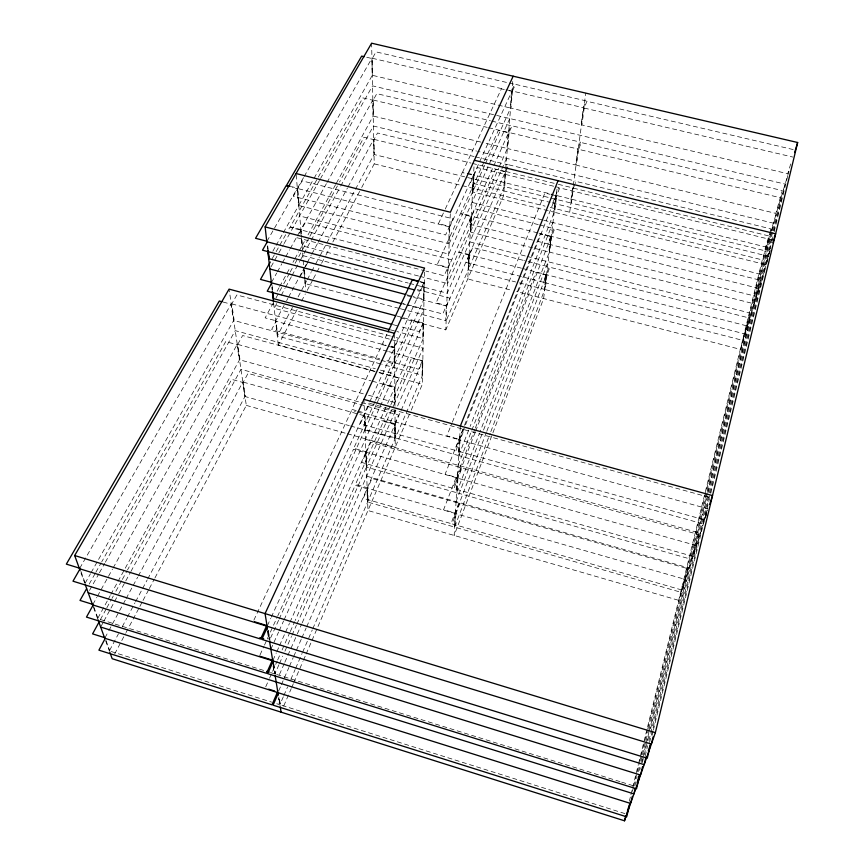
<?xml version="1.0" encoding="UTF-8"?>
<svg xmlns="http://www.w3.org/2000/svg" width="864" height="864" viewBox="0 0 864 864"><rect width="100%" height="100%" fill="white"/><g stroke="black" fill="none" stroke-linecap="round" stroke-linejoin="round"><path stroke-width="0.65" stroke-dasharray="4.32 3.24" d="M388.703 351.626L422.356 360.698L422.086 375.181L381.769 364.252M403.499 317.79L423.058 322.974L422.766 338.461L396.824 331.538M419.893 281.534L423.803 282.55L423.5 299.16L413.122 296.438M390.895 404.719L411.599 358.117L422.669 361.098L422.388 375.656L395.356 438.08L395.258 423.835L400.637 411.534M423.371 323.374L423.079 338.947L395.118 402.149L395.021 386.867L423.371 323.374L411.923 320.339L383.162 383.627L395.021 386.867M424.138 282.949L423.824 299.657L394.87 363.582L394.762 347.155L424.138 282.949L420.584 282.031M411.21 410.152L422.377 384.232L424.58 268.099M400.464 317.866L445.792 329.875L450.36 212.242M468.947 255.118L446.872 305.672L436.126 302.854L458.525 252.45L468.947 255.118L468.115 270.086L446.288 320.479M471.096 216.486L448.362 267.408L437.26 264.557L460.339 213.786L471.096 216.486L470.21 232.438L447.746 283.208M467.219 173.772L473.396 175.295L472.446 192.305L449.291 243.421M473.99 166.849L467.737 278.953L511.466 290.25M469.217 254.578L458.86 251.932L495.526 169.376L505.375 171.785L469.217 254.578L468.385 269.46L504.166 186.851M484.51 160.834L498.366 130.345L508.507 132.775L471.377 215.946L470.491 231.8L498.582 168.307M509.231 90.72L511.844 91.336L473.677 174.755L472.727 191.678L484.942 164.711M460.361 426.017L454.162 535.442L543.629 298.555L557.075 188.546M507.017 166.99L505.084 171.418L503.874 186.473L465.955 177.131M491.616 121.079L511.186 125.755L508.205 132.408L506.93 148.392L482.09 142.387M509.35 83.084L514.577 84.305L511.531 90.968L510.17 107.957L372.73 75.395L372.373 58.277L376.034 51.883L508.043 82.782M512.741 81.486L503.539 195.869L445.792 329.875M507.859 167.065L505.915 171.515L504.695 186.667L570.532 202.889L572.562 187.812L556.88 183.978M509.069 132.516L507.773 148.597L575.629 165.002L577.778 148.986L580.457 142.16L512.06 125.82L509.069 132.516L577.778 148.986M512.428 91.066L511.045 108.162L581.04 124.74L583.33 107.719L586.062 100.883L515.484 84.359L512.428 91.066L583.33 107.719M555.779 195.21L553.716 212.101L473.051 192.1L474.001 175.111L553.176 194.573M475.33 428.101L535.907 272.365L546.415 275.054L544.622 289.764L490.633 432.173M464.454 425.412L540.238 233.993L551.102 236.714L549.191 252.396L479.974 431.968M551.113 194.573L556.103 195.793L554.062 212.544L470.135 426.406M569.7 212.242L573.113 186.916M573.296 185.576L585.76 93.118M574.69 184.766L573.383 188.147L571.363 203.094L764.608 250.69L769.91 232.416M578.632 149.332L576.482 165.208L775.829 213.397L782.276 190.588L581.288 142.56L578.632 149.332L780.527 197.759M793.195 149.558L586.915 101.282L584.204 108.065L581.926 124.956L787.763 173.718L791.618 160.898M652.126 735.275L653.087 731.344M653.4 730.037L703.231 524.448M703.458 523.508L709.506 498.582M710.77 493.344L765.774 266.425M766.26 264.416L771.66 242.179M771.973 240.872L773.874 233.021M774.198 231.703L788.152 174.128M705.521 517.504L707.335 509.998M769.295 254.048L770.148 250.528M639.662 770.407L640.3 767.804M641.585 762.577L642.535 758.657M642.859 757.35L646.045 744.304M646.369 742.997L648.918 732.553M649.231 731.246L707.292 493.592M707.616 492.286L771.131 232.319M771.455 231.012L773.366 223.171L477.835 151.373M642.319 762.62L643.918 756.076M644.231 754.769L647.428 741.701M647.741 740.394L649.339 733.849M650.614 728.622L691.762 559.937M691.988 559.019L707.929 493.679M708.242 492.372L754.153 304.193M754.315 303.512L771.757 232.006M772.081 230.71L776.207 213.808M645.127 756.162L647.665 745.729M648.94 740.502L696.265 546.005M696.481 545.098L708.89 494.1M709.214 492.793L758.851 288.824M759.035 288.079L772.675 232.016M772.999 230.71L780.926 198.126M649.566 742.424L772.211 237.298M773.788 230.818L785.128 184.118L372.535 85.849L320.609 178.427M629.327 801.23L630.601 796.014M630.925 794.707L638.291 764.705M638.615 763.398L705.013 493.139M705.326 491.832L762.307 259.902L769.932 234.565M632.416 791.424L633.377 787.504M633.69 786.197L636.898 773.129M637.222 771.822L639.468 762.674M639.781 761.368L641.066 756.14M641.39 754.834L644.598 741.776M644.911 740.47L647.482 730.015M647.795 728.708L681.134 592.823M681.361 591.926L742.964 340.794M743.137 340.114L764.975 251.1M770.202 231.228L770.785 228.852L575.986 181.397L575.122 183.643M634.878 785.916L637.114 776.79M638.388 771.574L639.673 766.357M640.948 761.141L642.222 755.924M642.546 754.628L645.732 741.582M646.056 740.286L648.605 729.853M648.929 728.546L685.314 579.906M685.53 579.01L747.371 326.387M747.554 325.652L769.414 236.347M770.31 233.302L789.296 170.251M769.943 250.711L765.688 264.643L554.656 212.328L556.708 195.566L770.71 248.184M768.031 258.79L740.329 349.358L516.618 291.578M707.238 509.998L702.778 523.822L459.216 455.76L460.112 440.046L707.638 508.745M706.482 514.404L678.672 600.329L367.956 510.527L364.003 400.745M454.799 526.684L490.147 433.426M486.324 432.54L455.566 513.162L443.578 509.738L474.844 429.354M486.81 431.276L546.415 275.054M456.754 492.253L479.498 433.231M456.073 501.638L483.062 431.309M483.548 430.056L548.122 261.76M475.114 432.518L457.574 477.706L445.133 474.196L463.957 426.654M475.6 431.266L551.102 236.714M458.136 465.264L471.323 431.492M471.82 430.24L552.917 222.556M458.849 455.177L469.649 427.658M552.69 203.008L558.824 187.51L554.947 186.559M556.103 195.793L459.745 439.484L446.818 435.899L451.85 423.436M452.347 422.194L544.871 193.039L549.86 194.26M283.748 705.964L291.211 688.651M291.74 687.409L293.339 683.705M293.868 682.463L302.929 661.435M303.469 660.193L305.597 655.247M306.126 654.016L311.461 641.639M311.99 640.408L410.67 411.383M283.316 696.794L280.098 704.214L278.921 696.967M283.846 695.552L287.604 686.891M290.822 679.46L295.11 669.557M295.639 668.326L302.076 653.465M302.605 652.234L312.26 629.953M312.8 628.711L367.47 502.47L366.973 488.722L355.212 485.352L295.186 620.492M350.59 425.995L394.718 438.34L394.61 424.17L398.606 415.044L248.022 373.388L243.302 382.136L245.452 396.619L349.283 425.639M422.356 360.698L418.619 369.241L384.804 360.104M278.672 690.898L280.832 685.973M281.372 684.731L288.911 667.472M289.44 666.241L293.209 657.612M293.749 656.381L295.909 651.445M296.438 650.214L301.288 639.122M301.828 637.891L306.137 628.031M306.677 626.789L366.973 488.722M367.33 487.771L394.924 424.602L383.465 421.416L355.482 484.38L367.33 487.771L367.826 501.638L395.021 438.847L394.924 424.602M401.177 410.303L422.669 361.098M279.428 674.579L284.321 663.466M284.85 662.256L296.795 635.105M297.324 633.906L301.676 624.002M302.206 622.825L395.431 410.918M397.602 405.994L423.058 348.127L390.701 339.455M506.552 158.35L447.217 293.22L416.005 285.088M265.723 686.837L268.996 679.46M269.536 678.229L277.182 661.036M277.722 659.804L279.904 654.89M282.085 649.976L289.732 632.772M290.272 631.552L294.646 621.724M278.921 664.772L275.098 673.402L273.618 664.232M279.461 663.541L282.744 656.143M284.926 651.208L291.47 636.422M292.01 635.18L296.374 625.32M296.924 624.089L366.206 467.5L365.666 452.714L353.473 449.269L277.841 615.73M499.122 167.087L507.222 148.77M390.344 405.94L383.81 420.66L395.258 423.835M368.507 395.258L394.459 402.397L394.351 387.212L398.477 377.968L376.402 371.952M423.058 322.974L419.191 331.614L399.708 326.43M375.538 400.367L382.795 384.394L394.675 387.634L394.772 402.926L366.574 466.657L366.044 451.753L387.104 404.579M387.644 403.369L394.675 387.634M272.981 660.301L276.264 652.936M276.815 651.704L279.007 646.79M279.558 645.559L285.044 633.28M285.595 632.048L289.429 623.452M289.98 622.22L365.666 452.714M270.853 649.242L278.597 632.038M279.148 630.817L283.576 620.978M284.126 619.769L423.792 309.506L406.836 305.035M509.76 118.53L448.74 254.092L299.581 215.924M278.586 620.309L269.676 639.965L268.207 630.893M279.137 619.078L364.846 429.872L364.262 413.932L356.67 411.826M376.283 404.622L365.224 429.019L364.651 412.938L369.144 403.132M376.834 403.402L394.513 364.37L394.394 347.933L382.082 344.628L351.896 409.396L356.994 410.821M485.503 163.49L510.484 108.335M374.976 401.598L353.754 448.286L366.044 451.753M483.959 162.043L460.674 213.268L471.377 215.946M260.042 654.89L263.93 646.326M264.492 645.095L266.717 640.202M267.268 638.982L277.279 616.95M381.175 360.32L394.178 363.841L394.06 347.501L398.347 338.148L391.835 336.409M423.803 282.55L419.807 291.287L417.204 290.606M267.365 625.709L270.734 618.365M271.285 617.134L364.262 413.932M369.706 401.9L394.394 347.933M473.396 175.295L449.95 226.519L438.469 223.625L444.701 210.244M386.964 334.195L382.46 343.85L386.154 344.844M445.273 209.034L462.272 172.552L465.977 173.47M253.865 620.179L351.605 410.411L355.406 411.469M114.685 653.951L125.388 633.733M126.025 632.545L139.244 607.576M139.882 606.388L142.398 601.625M143.024 600.437L148.694 589.734M149.321 588.546L154.364 579.031M154.991 577.843L246.316 405.4L229.273 290.423M374.35 371.153L278.294 345.017L297.14 309.42M301.536 301.126L305.305 294.008M307.184 290.455L312.822 279.806M313.448 278.618L320.965 264.427M321.592 263.239L325.35 256.144M325.976 254.966L330.361 246.683M332.867 241.952L361.066 188.719M361.692 187.531L374.22 163.868L371.617 43.2M109.598 650.43L118.487 633.766M122.288 626.627L126.738 618.289M127.364 617.101L134.989 602.813M135.616 601.625L141.966 589.712M142.603 588.524L147.042 580.198M147.679 578.999L244.793 396.857L242.654 382.417L231.703 379.372L127.526 569.948M292.486 307.411L277.463 335.578L275.81 320.738L284.072 305.413M298.112 296.838L305.003 283.932L304.69 280.174M305.338 283.284L306.612 280.908M307.249 279.72L311.051 272.581M311.688 271.382L314.863 265.432M315.49 264.244L319.302 257.105M319.939 255.917L326.279 244.015M326.916 242.827L354.834 190.458M355.471 189.27L373.874 154.753L373.54 139.579L364.025 137.257L339.552 182.023M104.998 637.772L108.205 631.832M108.842 630.644L125.485 599.767M126.133 598.579L132.527 586.699M133.175 585.511L137.657 577.195M138.294 576.007L242.654 382.417M286.61 300.704L287.874 298.35M288.511 297.173L303.761 268.898M304.117 268.38L306.666 263.65M307.303 262.472L311.116 255.377M311.753 254.2L317.488 243.562M318.125 242.384L347.425 188.028M348.062 186.851L373.54 139.579M387.407 351.281L276.08 321.3L271.663 329.497L379.609 358.69M300.24 276.458L303.782 269.881M305.543 266.62L308.47 261.187M464.648 176.807L374.414 154.58L374.09 139.385L377.536 132.991L474.066 156.514M101.304 625.871L103.237 622.318M103.874 621.14L110.311 609.314M110.959 608.137L118.033 595.123M118.681 593.946L125.118 582.12M125.766 580.943L130.27 572.659M130.907 571.482L240.959 369.306L395.01 411.88M276.75 303.566L274.201 308.254L389.405 339.109M281.2 295.38L285.023 288.36M285.66 287.194L291.395 276.664M292.032 275.486L299.678 261.446M300.316 260.28L340.06 187.272M340.697 186.084L373.399 126.004L476.528 151.06M273.467 302.584L265.118 317.855L275.81 320.738M276.037 297.886L283.1 284.969M283.738 283.792L289.526 273.218M290.164 272.052L293.371 266.177M100.354 619.672L106.175 609.012M106.823 607.835L111.348 599.54M111.996 598.363L113.292 595.998M115.884 591.257L121.705 580.608M122.353 579.42L126.878 571.136M295.11 263.326L302.195 250.366M302.843 249.188L309.28 237.406M309.917 236.228L338.904 183.2M97.87 618.127L107.611 600.372M108.259 599.195L110.203 595.642M110.851 594.454L117.342 582.628M117.99 581.44L239.35 360.137L237.049 344.671L225.72 341.582L101.758 561.762M277.117 291.254L279.018 287.788M279.655 286.632L290.444 266.944M292.982 262.321L294.257 259.999M294.894 258.844L298.696 251.899M299.333 250.744L301.871 246.11L301.212 238.097M302.227 245.462L305.446 239.598M308.016 234.9L335.696 184.421M336.344 183.244L373.043 116.327L372.697 100.235L362.891 97.891L290.293 226.832L300.92 229.576L326.365 183.719M271.544 282.344L276.696 273.046M277.344 271.89L281.858 263.758M282.496 262.602L285.077 257.958M285.725 256.792L289.591 249.826M290.228 248.67L296.676 237.06M297.324 235.894L300.542 230.083L289.829 227.329L287.874 230.796M92.902 604.422L96.811 597.37M97.47 596.192L112.471 569.16M113.119 567.983L237.049 344.671M327.013 182.542L372.697 100.235M363.312 393.833L240.019 359.899L237.73 344.39L242.633 335.545L375.106 371.596M299.344 233.302L305.424 222.34L451.3 259.762L444.139 275.789L425.898 271.08M480.784 142.074L373.594 116.154L373.259 100.04L376.801 93.647L490.309 120.766M89.521 590.414L98.755 573.966M99.414 572.789L104.684 563.382M105.343 562.205L235.235 330.642L375.3 368.723M271.123 266.663L278.23 253.984M278.878 252.828L283.414 244.75M284.062 243.605L319.961 179.593M272.225 258.584L275.486 252.796M276.145 251.64L287.226 231.962M89.23 584.021L95.17 573.48M95.828 572.303L101.099 562.939M85.169 583.124L90.472 573.75M91.13 572.584L233.507 320.782L231.044 304.182L221.918 301.73M272.819 251.251L275.454 246.586M276.113 245.419L282.712 233.755M283.37 232.589L298.534 205.772L297.119 188.654L292.194 187.412M298.901 205.124L313.416 179.442M314.075 178.276L372.157 75.568L371.79 58.471L366.736 57.283M79.769 568.242L231.044 304.182M266.976 241.261L297.119 188.654M303.523 177.638L297.497 188.147L291.406 186.613M304.193 176.461L371.79 58.471M379.879 359.964L234.209 320.544L231.746 303.89L236.866 294.959L390.539 336.053M372.373 58.277L504.965 89.424M506.282 89.726L511.531 90.968M584.204 108.065L792.774 157.054M503.993 89.489L501.379 88.873L462.618 172.033L466.312 172.94M373.259 100.04L487.242 127.386M488.56 127.699L508.205 132.408M508.831 164.84L575.186 181.008M475.373 156.838L507.978 164.776M374.09 139.385L471.02 163.08M472.338 163.404L505.084 171.418M505.915 171.515L555.574 183.665M573.383 188.147L769.036 235.98M553.662 186.235L477.446 167.573L470.524 182.725L550.076 202.36M772.675 240.052L559.732 187.909L553.651 203.31L768.722 256.392M467.532 173.243L473.677 174.755M374.22 163.868L545.054 206.14M550.238 207.425L762.307 259.902M472.003 202.403L542.495 219.964M543.78 220.288L763.074 274.914M538.272 224.608L475.038 208.807L468.31 223.884L534.751 240.602M539.568 224.932L553.759 228.474L547.776 243.886L536.047 240.937M537.818 232.891L471.69 216.302L470.794 232.232L548.856 251.953L550.789 236.142L539.114 233.215M469.8 241.888L525.938 256.133M527.148 256.435L751.334 313.351M523.174 260.302L472.77 247.482L466.236 262.462L543.175 282.182L549.018 266.879L524.459 260.636M521.446 268.196L469.519 254.934L468.677 269.892L515.614 281.956M522.742 268.531L546.113 274.493L544.298 289.332L516.92 282.29M296.892 237.708L424.591 270.734M418.468 275.994L302.486 245.905L301.946 239.274M419.774 276.329L447.131 283.435L447.736 267.732L301.18 229.986L301.514 233.96M302.854 255.604L408.197 283.046M409.504 283.392L414.709 284.742M417.323 289.613L449.723 298.069L442.778 313.978L402.602 303.404M406.631 294.743L411.826 296.104M407.214 295.747L412.42 297.108M413.726 297.454L446.267 305.986L445.705 320.695L406.782 310.424M402.916 304.009L405.529 304.7M399.006 308.372L305.597 283.727L305.294 279.99M400.302 308.707L405.486 310.079M396.986 316.062L402.192 317.444M393.217 324.702L398.412 326.084M390.334 329.81L395.528 331.193M391.068 346.162L394.762 347.155M231.746 303.89L386.273 345.416M391.468 346.81L394.06 347.501M380.473 363.895L277.722 336.042L276.08 321.3M380.495 370.127L394.762 374.004M379.544 372.568L422.377 384.232M237.73 344.39L371.056 380.84M372.341 381.197L394.351 387.212M709.031 497.275L464.216 429.667L455.965 450.565L704.916 519.998M358.268 411.167L364.651 412.938M243.302 382.136L394.61 424.17M246.316 405.4L346.032 433.382M347.328 433.739L395.248 447.185L394.492 334.606M365.386 439.247L700.358 533.228M366.714 476.183L689.105 568.048M100.71 619.596L264.017 670.55M270.454 672.548L274.309 673.758L273.024 665.885M276.718 674.503L620.384 781.726M621.67 782.125L634.543 786.143M111.132 651.488L271.631 702.13M276.772 703.75L279.331 704.56L278.348 698.512M624.953 813.607L280.411 704.894L279.05 696.46M80.989 572.908L84.596 582.844M93.539 607.457L97.546 618.484M105.721 640.98L109.404 651.11M80.935 571.363L85.439 583.805M93.809 606.917L98.14 618.797M105.916 640.3L109.858 651.089M268.348 630.331L270.022 640.678M273.737 663.638L275.432 674.104M267.851 630.763L269.352 640.008M273.197 663.638L274.903 674.114M278.737 697.712L280.012 705.586M267.376 631.238L268.639 639.025M267.7 245.743L268.132 249.631M272.117 285.541L272.7 290.79M267.559 246.488L267.851 249.102M272.128 287.626L272.43 290.272M267.332 246.629L267.635 249.253M271.868 287.302L272.16 289.915M273.618 303.016L278.294 345.017M304.474 270.032L305.186 278.748M296.19 174.863L301.568 237.524M301.439 238.41L302.53 251.629M302.638 252.958L303.739 266.231M303.847 267.559L305.716 290.164M300.542 230.083L301.093 236.768M303.858 270.151L304.582 278.921M449.312 226.854L448.664 243.637L299.171 205.567L297.778 188.557L449.312 226.854M454.896 513.335L454.14 526.964L368.14 502.2L367.654 488.344L454.896 513.335M456.883 477.868L456.062 492.534L366.898 467.219L366.368 452.336L456.883 477.868M459.032 439.636L458.147 455.458L365.558 429.592L364.997 413.532L459.032 439.636M455.911 513.724L455.134 527.245L680.724 592.218L684.893 579.29L455.911 513.724M457.931 478.267L457.099 492.826L691.33 559.321L695.822 545.389L457.931 478.267M546.988 274.828L545.173 289.559L742.597 340.33L746.993 325.912L546.988 274.828M551.686 236.477L549.763 252.18L753.764 303.728L758.462 288.338L551.686 236.477M698.479 534.481L693.133 556.416L453.924 488.614L461.894 468.05L698.479 534.481M760.428 280.271L756.475 296.482L548.705 244.177L554.645 228.863L760.428 280.271M687.506 568.598L682.236 590.112L452.034 523.886L459.734 503.669L687.506 568.598M748.958 317.92L745.016 333.979L544.072 282.463L549.871 267.257L748.958 317.92M458.762 503.215L450.997 523.562L363.29 498.334L371.963 478.472L458.762 503.215M460.879 467.586L452.844 488.279L361.843 462.478L370.85 442.303L460.879 467.586M463.169 429.181L454.842 450.22L360.277 423.846L369.652 403.358L463.169 429.181M452.984 218.819L445.597 234.976L293.328 196.333L302.173 180.878L452.984 218.819"/><path stroke-width="1.3" d="M650.722 743.85L647.244 758.236L261.803 639.403L267.721 626.454L650.722 743.85L648.292 750.816M651.532 743.429L653.108 736.895M109.868 652.374L112.169 658.714L624.51 820.8L655.355 732.683L797.656 142.506L371.617 43.2L265.14 226.908L266.9 242.687M635.202 788.692L633.928 793.908L100.667 627.048M638.172 779.62L639.133 775.699M639.911 774.846L636.509 788.821L267.678 673.661L273.316 661.025L639.911 774.846L637.049 783.032M640.678 774.446L642.578 766.606M646.078 756.799L644.166 764.651L88.204 592.769M624.51 820.8L625.795 815.584M626.962 813.64L627.923 809.719M629.996 803.261L626.67 816.826L273.089 705.164L278.467 692.842L629.996 803.261L627.491 810.432M630.731 802.872L632.329 796.349M794.61 152.593L797.656 142.506M772.891 242.806L775.634 233.809L474.358 160.272M709.69 504.371L712.519 495.58L363.949 399.416M460.361 426.017L558.036 180.695M277.366 692.453L271.966 704.808L98.906 650.16L105.246 638.388L277.366 692.453L277.754 694.872M272.171 660.636L266.512 673.304L86.476 617.09L93.15 605.048L272.171 660.636L272.592 663.26M266.522 626.044L260.582 639.025L72.986 581.191L80.028 568.879L266.522 626.044L267.16 629.942M513.173 76.194L450.36 212.242L296.082 173.534M388.087 331.776L412.279 279.871L418.208 281.416M99.058 622.037L92.588 633.874L104.998 637.772M270.27 262.051L260.496 279.418L271.544 282.344M86.594 588.708L80.006 600.415L92.902 604.422M80.093 570.434L74.671 555.53L229.079 289.127L394.481 333.288M364.208 56.7L361.681 56.106L286.524 185.371L290.185 186.3M288.5 186.484L286.038 185.857L255.55 238.291L266.976 241.261M265.14 226.908L424.58 268.099L265.064 613.613L267.43 628.128M418.586 281.2L267.268 241.844L262.494 250.193L414.612 289.926M405.335 294.408L269.136 258.714L268.272 250.927M269.827 268.974L401.609 303.664M395.68 315.716L271.825 282.917L267.235 291.19L391.921 324.356M389.038 329.465L273.575 298.674L272.851 292.108M221.918 301.73L219.305 301.028L66.344 564.127L79.769 568.242M74.671 555.53L655.355 732.683M254.578 621.788L266.09 625.32M259.88 637.556L263.725 638.744M259.481 656.111L272.981 660.301M266.598 671.35L269.168 672.149M268.704 689.17L274.601 691.027M85.05 584.086L93.096 606.236M97.988 619.704L104.803 638.453M269.568 641.326L273.197 663.638M275.108 675.421L278.305 695.088M280.228 706.903L281.081 712.152M267.991 250.409L268.866 258.239M272.722 292.918L273.305 298.199M267.775 250.571L271.577 284.688M272.3 291.233L273.467 301.709"/></g></svg>
